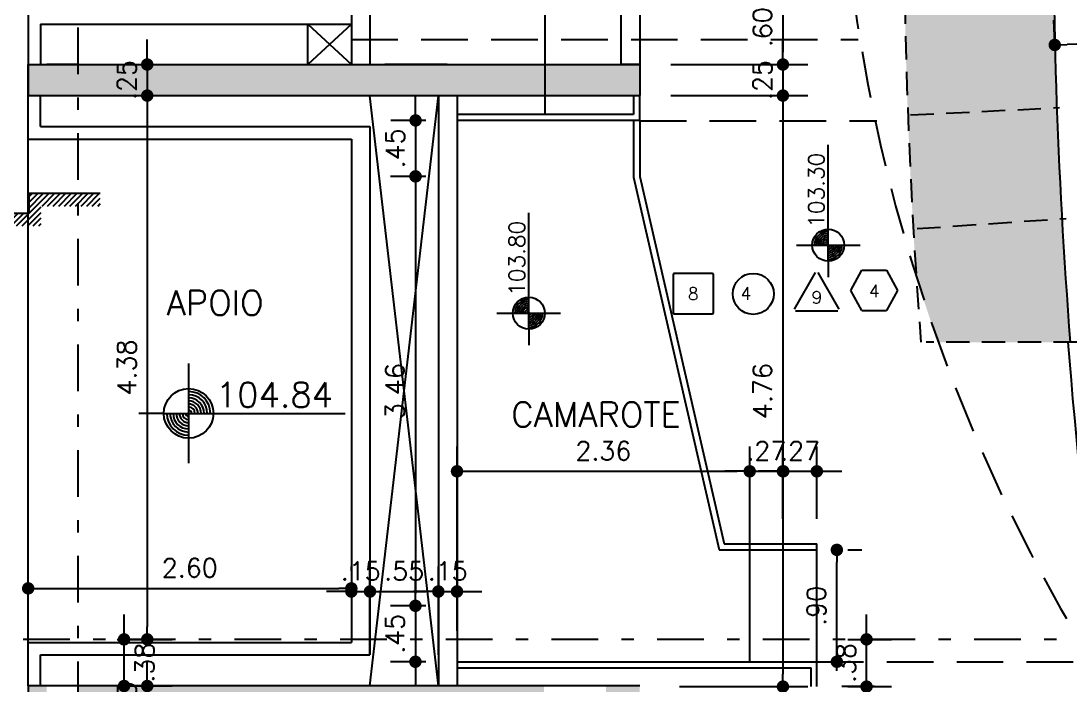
# Model space of a CAD drawing. Extents: x -14 to 107, y -33 to 53.
# Drawn here: x 13.84 to 22.29, y 21.65 to 27 of the extents above; entities that cross this region are included whole.
import ezdxf
from ezdxf.enums import TextEntityAlignment as Align

# ---------------------------------------------------------------- set-up
doc = ezdxf.new("R2010")
doc.units = 0
doc.header["$LTSCALE"] = 1.5
doc.header["$MEASUREMENT"] = 0
doc.linetypes.add('DASHDOT', pattern=[1, 0.5, -0.25, 0, -0.25])
doc.linetypes.add('HIDDEN', pattern=[0.375, 0.25, -0.125])
doc.layers.get('0').update_dxf_attribs({"linetype": 'CONTINUOUS'})
for name, color, linetype in [('A-PAREDE', 3, 'CONTINUOUS'), ('COTAS', 7, 'CONTINUOUS'), ('EIXOS', 32, 'DASHDOT'), ('N-LNHVISTA', 7, 'CONTINUOUS'), ('N-NOTACOES', 6, 'CONTINUOUS'), ('N-PROJEÇÃO', 1, 'HIDDEN'), ('N-TEXTO', 7, 'CONTINUOUS'), ('PILAR', 7, 'CONTINUOUS'), ('PILARNOVO', 4, 'CONTINUOUS'), ('PLATEIA1', 7, 'CONTINUOUS'), ('SOLID', 251, 'CONTINUOUS')]:
    doc.layers.add(name, color=color, linetype=linetype)
doc.styles.add('COTA', font='romans.shx')
doc.styles.add('REGUA-080', font='simplex', dxfattribs={"height": 0.15})
doc.styles.add('ROMANS', font='romans')
doc.dimstyles.new('DG060-1', dxfattribs={"dimscale": 0.1, "dimtxt": 1.5, "dimasz": 1, "dimexe": 2, "dimexo": 2.5, "dimgap": 0.9, "dimtad": 1, "dimzin": 4, "dimdsep": 46, "dimtxsty": 'COTA', "dimblk": 'DOT', "dimblk1": 'DOT', "dimblk2": 'DOT', "dimsah": 1, "dimcen": 0.09, "dimclrd": 1, "dimclre": 1, "dimclrt": 2, "dimadec": 0, "dimazin": 0, "dimtfac": 1, "dimtdec": 4, "dimtix": 1, "dimtmove": 2, "dimatfit": 3, "dimldrblk": 'DOT', "dimfxl": 1, "dimtvp": 2, "dimtolj": 1, "dimtzin": 0, "dimarcsym": 0})

# ---------------------------------------------------------------- blocks, each defined once
blk = doc.blocks.new('DOT')
at = {"color": 0, "linetype": 'ByBlock'}
blk.add_line((-0.5, 0), (-1, 0), dxfattribs=at)
at = {"color": 0, "linetype": 'ByBlock', "const_width": 0.5}
blk.add_lwpolyline([(-0.25, 0, 1), (0.25, 0, 1)], format="xyb", close=True, dxfattribs=at)
blk = doc.blocks.new('*D38')
at = {"color": 1, "linetype": 'ByBlock'}
for p, q in [((13.872, 28.0251), (12.8991, 28.0251)), ((13.0991, 27.9251), (13.0991, 26.625)), ((13.65, 26.525), (12.8991, 26.525))]:
    blk.add_line(p, q, dxfattribs=at)
at = {"color": 1, "linetype": 'ByBlock', "xscale": 0.1, "yscale": 0.1, "zscale": 0.1}
for p, rotation in [((13.0991, 28.0251), 90), ((13.0991, 26.525), 270)]:
    blk.add_blockref('DOT', p, dxfattribs=dict(at, rotation=rotation))
at = {"color": 2, "linetype": 'ByBlock', "insert": (12.9341, 27.275), "char_height": 0.15, "attachment_point": 5, "rotation": 90, "style": 'COTA'}
blk.add_mtext('\\A1;1.50', dxfattribs=at)
blk = doc.blocks.new('*D82')
at = {"color": 1, "linetype": 'ByBlock'}
for p, q in [((14.7863, 26.4), (15.0579, 26.4)), ((14.8579, 26.3), (14.8579, 22.1251)), ((14.7578, 22.0251), (15.0579, 22.0251))]:
    blk.add_line(p, q, dxfattribs=at)
at = {"color": 1, "linetype": 'ByBlock', "xscale": 0.1, "yscale": 0.1, "zscale": 0.1}
for p, rotation in [((14.8579, 26.4), 90), ((14.8579, 22.0251), 270)]:
    blk.add_blockref('DOT', p, dxfattribs=dict(at, rotation=rotation))
at = {"color": 2, "linetype": 'ByBlock', "insert": (14.6929, 24.2125), "char_height": 0.15, "attachment_point": 5, "rotation": 90, "style": 'COTA'}
blk.add_mtext('\\A1;4.38', dxfattribs=at)
blk = doc.blocks.new('*D83')
at = {"color": 1, "linetype": 'ByBlock'}
for p, q in [((14.8579, 21.75), (14.8579, 21.85)), ((14.7638, 21.65), (15.0579, 21.65)), ((14.8579, 21.65), (14.8579, 21.4)), ((14.7752, 21.4), (15.0579, 21.4)), ((14.8579, 21.3), (14.8579, 21.2))]:
    blk.add_line(p, q, dxfattribs=at)
at = {"color": 1, "linetype": 'ByBlock', "xscale": 0.1, "yscale": 0.1, "zscale": 0.1}
for p, rotation in [((14.8579, 21.65), 270), ((14.8579, 21.4), 90)]:
    blk.add_blockref('DOT', p, dxfattribs=dict(at, rotation=rotation))
at = {"color": 2, "linetype": 'ByBlock', "insert": (14.6929, 21.525), "char_height": 0.15, "attachment_point": 5, "rotation": 90, "style": 'COTA'}
blk.add_mtext('\\A1;.25', dxfattribs=at)
blk = doc.blocks.new('*D98')
at = {"color": 1, "linetype": 'ByBlock'}
for p, q in [((14.8579, 26.75), (14.8579, 26.85)), ((14.7504, 26.65), (15.0579, 26.65)), ((14.8579, 26.65), (14.8579, 26.4)), ((14.7863, 26.4), (15.0579, 26.4)), ((14.8579, 26.3), (14.8579, 26.2))]:
    blk.add_line(p, q, dxfattribs=at)
at = {"color": 1, "linetype": 'ByBlock', "xscale": 0.1, "yscale": 0.1, "zscale": 0.1}
for p, rotation in [((14.8579, 26.65), 270), ((14.8579, 26.4), 90)]:
    blk.add_blockref('DOT', p, dxfattribs=dict(at, rotation=rotation))
at = {"color": 2, "linetype": 'ByBlock', "insert": (14.6929, 26.525), "char_height": 0.15, "attachment_point": 5, "rotation": 90, "style": 'COTA'}
blk.add_mtext('\\A1;.25', dxfattribs=at)
blk = doc.blocks.new('*D113')
at = {"color": 1, "linetype": 'ByBlock'}
for p, q in [((19.9721, 26.75), (19.9721, 26.85)), ((19.0703, 26.65), (20.1721, 26.65)), ((19.9721, 26.65), (19.9721, 26.4)), ((19.0703, 26.4), (20.1721, 26.4)), ((19.9721, 26.3), (19.9721, 26.2))]:
    blk.add_line(p, q, dxfattribs=at)
at = {"color": 1, "linetype": 'ByBlock', "xscale": 0.1, "yscale": 0.1, "zscale": 0.1}
for p, rotation in [((19.9721, 26.65), 270), ((19.9721, 26.4), 90)]:
    blk.add_blockref('DOT', p, dxfattribs=dict(at, rotation=rotation))
at = {"color": 2, "linetype": 'ByBlock', "insert": (19.8071, 26.525), "char_height": 0.15, "attachment_point": 5, "rotation": 90, "style": 'COTA'}
blk.add_mtext('\\A1;.25', dxfattribs=at)
blk = doc.blocks.new('*D114')
at = {"color": 1, "linetype": 'ByBlock'}
for p, q in [((19.0703, 26.4), (20.1721, 26.4)), ((19.9721, 26.3), (19.9721, 21.745)), ((19.1402, 21.645), (20.1721, 21.645))]:
    blk.add_line(p, q, dxfattribs=at)
at = {"color": 1, "linetype": 'ByBlock', "xscale": 0.1, "yscale": 0.1, "zscale": 0.1}
for p, rotation in [((19.9721, 26.4), 90), ((19.9721, 21.645), 270)]:
    blk.add_blockref('DOT', p, dxfattribs=dict(at, rotation=rotation))
at = {"color": 2, "linetype": 'ByBlock', "insert": (19.8071, 24.0225), "char_height": 0.15, "attachment_point": 5, "rotation": 90, "style": 'COTA'}
blk.add_mtext('\\A1;4.76', dxfattribs=at)
blk = doc.blocks.new('*D152')
at = {"color": 1, "linetype": 'ByBlock'}
for p, q in [((16.65, 27.0916), (16.65, 27.3245)), ((18.6703, 27.0916), (18.6703, 27.3245)), ((18.5703, 27.1245), (16.75, 27.1245))]:
    blk.add_line(p, q, dxfattribs=at)
at = {"color": 1, "linetype": 'ByBlock', "xscale": 0.1, "yscale": 0.1, "zscale": 0.1, "rotation": 180}
blk.add_blockref('DOT', (16.65, 27.1245), dxfattribs=at)
at = {"color": 1, "linetype": 'ByBlock', "xscale": 0.1, "yscale": 0.1, "zscale": 0.1}
blk.add_blockref('DOT', (18.6703, 27.1245), dxfattribs=at)
at = {"color": 2, "linetype": 'ByBlock', "insert": (17.6601, 27.2895), "char_height": 0.15, "attachment_point": 5, "style": 'COTA'}
blk.add_mtext('\\A1;2.02', dxfattribs=at)
blk = doc.blocks.new('*D153')
at = {"color": 1, "linetype": 'ByBlock'}
for p, q in [((16.5, 27.2166), (16.5, 27.3245)), ((16.65, 27.0916), (16.65, 27.3245)), ((16.4, 27.1245), (16.3, 27.1245)), ((16.65, 27.1245), (16.5, 27.1245)), ((16.75, 27.1245), (16.85, 27.1245))]:
    blk.add_line(p, q, dxfattribs=at)
at = {"color": 1, "linetype": 'ByBlock', "xscale": 0.1, "yscale": 0.1, "zscale": 0.1}
blk.add_blockref('DOT', (16.5, 27.1245), dxfattribs=at)
at = {"color": 1, "linetype": 'ByBlock', "xscale": 0.1, "yscale": 0.1, "zscale": 0.1, "rotation": 180}
blk.add_blockref('DOT', (16.65, 27.1245), dxfattribs=at)
at = {"color": 2, "linetype": 'ByBlock', "insert": (16.575, 27.2895), "char_height": 0.15, "attachment_point": 5, "style": 'COTA'}
blk.add_mtext('\\A1;.15', dxfattribs=at)
blk = doc.blocks.new('*D161')
at = {"color": 1, "linetype": 'ByBlock'}
for p, q in [((67.1497, 28.2273), (67.1436, 28.4216)), ((67.05, 28.2186), (22.2591, 26.8106)), ((22.1589, 26.813), (22.1528, 27.0073))]:
    blk.add_line(p, q, dxfattribs=at)
at = {"color": 1, "linetype": 'ByBlock', "xscale": 0.1, "yscale": 0.1, "zscale": 0.1}
for p, rotation in [((67.1499, 28.2217), 1.800537901946706), ((22.1591, 26.8074), 181.8005379019467)]:
    blk.add_blockref('DOT', p, dxfattribs=dict(at, rotation=rotation))
at = {"color": 2, "linetype": 'ByBlock', "insert": (44.6493, 27.6795), "char_height": 0.15, "attachment_point": 5, "rotation": 1.80054, "style": 'COTA'}
blk.add_mtext('\\A1;45.01', dxfattribs=at)
blk = doc.blocks.new('*D168')
at = {"color": 1, "linetype": 'ByBlock'}
for p, q in [((14.6714, 22.1251), (14.6714, 22.2251)), ((14.6168, 22.0251), (14.8714, 22.0251)), ((14.6714, 21.65), (14.6714, 22.0251)), ((14.6714, 21.65), (14.6714, 22.0251)), ((14.6168, 21.65), (14.8714, 21.65)), ((14.6714, 21.55), (14.6714, 21.45))]:
    blk.add_line(p, q, dxfattribs=at)
at = {"color": 1, "linetype": 'ByBlock', "xscale": 0.1, "yscale": 0.1, "zscale": 0.1}
for p, rotation in [((14.6714, 22.0251), 270), ((14.6714, 21.65), 90)]:
    blk.add_blockref('DOT', p, dxfattribs=dict(at, rotation=rotation))
at = {"color": 2, "linetype": 'ByBlock', "insert": (14.8366, 21.8375), "char_height": 0.15, "attachment_point": 5, "rotation": 90, "style": 'COTA'}
blk.add_mtext('\\A1;.38', dxfattribs=at)
blk = doc.blocks.new('N-1901')
at = {"layer": 'N-NOTACOES', "color": 1}
for p, q in [((0, 0.004), (0, -0.004)), ((-0.002, 0), (-0.004, 0)), ((-0.002, 0), (0.012602, 0))]:
    blk.add_line(p, q, dxfattribs=at)
blk.add_circle((0, 0), 0.002, dxfattribs=at)
at = {"layer": 'N-NOTACOES', "color": 2}
for radius, start, end in [(0.00175, 0, 90), (0.0015, 0, 90), (0.00125, 0, 90), (0.001, 0, 90), (0.00075, 0, 90), (0.0005, 0, 90), (0.00025, 0, 90), (0.00175, 180, 270), (0.0015, 180, 270), (0.00125, 180, 270), (0.001, 180, 270), (0.00075, 180, 270), (0.0005, 180, 270), (0.00025, 180, 270)]:
    blk.add_arc((0, 0), radius, start, end, dxfattribs=at)
at = {"layer": 'N-NOTACOES', "color": 2, "style": 'ROMANS'}
blk.add_attdef('COTAP', text='', height=0.002, dxfattribs=at).set_placement((0.006907, 0.001496), align=Align.MIDDLE)
blk = doc.blocks.new('*D176')
at = {"color": 1, "linetype": 'ByBlock'}
for p, q in [((16.5, 22.5761), (16.5, 22.6102)), ((16.65, 22.5223), (16.65, 22.2102)), ((16.4, 22.4102), (16.3, 22.4102)), ((16.5, 22.4102), (16.65, 22.4102)), ((16.75, 22.4102), (16.85, 22.4102))]:
    blk.add_line(p, q, dxfattribs=at)
at = {"color": 1, "linetype": 'ByBlock', "xscale": 0.1, "yscale": 0.1, "zscale": 0.1}
blk.add_blockref('DOT', (16.5, 22.4102), dxfattribs=at)
at = {"color": 1, "linetype": 'ByBlock', "xscale": 0.1, "yscale": 0.1, "zscale": 0.1, "rotation": 180}
blk.add_blockref('DOT', (16.65, 22.4102), dxfattribs=at)
at = {"color": 2, "linetype": 'ByBlock', "insert": (16.575, 22.5752), "char_height": 0.15, "attachment_point": 5, "style": 'COTA'}
blk.add_mtext('\\A1;.15', dxfattribs=at)
blk = doc.blocks.new('*D180')
at = {"color": 1, "linetype": 'ByBlock'}
for p, q in [((16.65, 21.9), (16.65, 22.6102)), ((17.2, 21.9), (17.2, 22.6102)), ((16.75, 22.4102), (17.1, 22.4102))]:
    blk.add_line(p, q, dxfattribs=at)
at = {"color": 1, "linetype": 'ByBlock', "xscale": 0.1, "yscale": 0.1, "zscale": 0.1, "rotation": 180}
blk.add_blockref('DOT', (16.65, 22.4102), dxfattribs=at)
at = {"color": 1, "linetype": 'ByBlock', "xscale": 0.1, "yscale": 0.1, "zscale": 0.1}
blk.add_blockref('DOT', (17.2, 22.4102), dxfattribs=at)
at = {"color": 2, "linetype": 'ByBlock', "insert": (16.925, 22.5752), "char_height": 0.15, "attachment_point": 5, "style": 'COTA'}
blk.add_mtext('\\A1;.55', dxfattribs=at)
blk = doc.blocks.new('*D181')
at = {"color": 1, "linetype": 'ByBlock'}
for p, q in [((17.1, 22.4102), (17, 22.4102)), ((17.2, 22.4102), (17.35, 22.4102)), ((17.45, 22.4102), (17.55, 22.4102)), ((17.2, 22.3602), (17.2, 22.2102)), ((17.35, 22.3602), (17.35, 22.2102))]:
    blk.add_line(p, q, dxfattribs=at)
at = {"color": 1, "linetype": 'ByBlock', "xscale": 0.1, "yscale": 0.1, "zscale": 0.1}
blk.add_blockref('DOT', (17.2, 22.4102), dxfattribs=at)
at = {"color": 1, "linetype": 'ByBlock', "xscale": 0.1, "yscale": 0.1, "zscale": 0.1, "rotation": 180}
blk.add_blockref('DOT', (17.35, 22.4102), dxfattribs=at)
at = {"color": 2, "linetype": 'ByBlock', "insert": (17.275, 22.5752), "char_height": 0.15, "attachment_point": 5, "style": 'COTA'}
blk.add_mtext('\\A1;.15', dxfattribs=at)
blk = doc.blocks.new('*D189')
at = {"color": 1, "linetype": 'ByBlock'}
for p, q in [((20.71, 21.645), (20.4447, 21.645)), ((20.6447, 19.825), (20.6447, 21.545)), ((20.71, 19.725), (20.4447, 19.725))]:
    blk.add_line(p, q, dxfattribs=at)
at = {"color": 1, "linetype": 'ByBlock', "xscale": 0.1, "yscale": 0.1, "zscale": 0.1}
for p, rotation in [((20.6447, 21.645), 90), ((20.6447, 19.725), 270)]:
    blk.add_blockref('DOT', p, dxfattribs=dict(at, rotation=rotation))
at = {"color": 2, "linetype": 'ByBlock', "insert": (20.4797, 20.685), "char_height": 0.15, "attachment_point": 5, "rotation": 90, "style": 'COTA'}
blk.add_mtext('\\A1;1.92', dxfattribs=at)
blk = doc.blocks.new('*D192')
at = {"color": 1, "linetype": 'ByBlock'}
for p, q in [((20.6447, 22.1251), (20.6447, 22.2251)), ((20.495, 22.0251), (20.8447, 22.0251)), ((20.6447, 21.645), (20.6447, 22.0251)), ((20.495, 21.645), (20.8447, 21.645)), ((20.6447, 21.545), (20.6447, 21.445))]:
    blk.add_line(p, q, dxfattribs=at)
at = {"color": 1, "linetype": 'ByBlock', "xscale": 0.1, "yscale": 0.1, "zscale": 0.1}
for p, rotation in [((20.6447, 22.0251), 270), ((20.6447, 21.645), 90)]:
    blk.add_blockref('DOT', p, dxfattribs=dict(at, rotation=rotation))
at = {"color": 2, "linetype": 'ByBlock', "insert": (20.4797, 21.835), "char_height": 0.15, "attachment_point": 5, "rotation": 90, "style": 'COTA'}
blk.add_mtext('\\A1;.38', dxfattribs=at)
blk = doc.blocks.new('*D196')
at = {"color": 1, "linetype": 'ByBlock'}
for p, q in [((19.9721, 27.15), (19.9721, 26.75)), ((19.0703, 26.65), (20.1721, 26.65))]:
    blk.add_line(p, q, dxfattribs=at)
at = {"color": 1, "linetype": 'ByBlock', "xscale": 0.1, "yscale": 0.1, "zscale": 0.1}
for p, rotation in [((19.9721, 27.25), 90), ((19.9721, 26.65), 270)]:
    blk.add_blockref('DOT', p, dxfattribs=dict(at, rotation=rotation))
at = {"color": 2, "linetype": 'ByBlock', "insert": (19.8071, 26.95), "char_height": 0.15, "attachment_point": 5, "rotation": 90, "style": 'COTA'}
blk.add_mtext('\\A1;.60', dxfattribs=at)
blk = doc.blocks.new('N-1804')
at = {"layer": 'N-NOTACOES', "color": 1}
for p, q in [((-0.00376, -0.00002), (-0.00201, 0.00323)), ((-0.00201, 0.00323), (0.00199, 0.00323)), ((0.00199, 0.00323), (0.00374, -0.00002)), ((-0.00201, -0.00327), (-0.00376, -0.00002)), ((0.00374, -0.00002), (0.00199, -0.00327)), ((-0.00201, -0.00327), (0.00199, -0.00327))]:
    blk.add_line(p, q, dxfattribs=at)
at = {"layer": 'N-NOTACOES', "color": 2, "style": 'ROMANS'}
blk.add_attdef('TETO', text='', height=0.002, dxfattribs=at).set_placement((-0.00001, -0.00111), align=Align.CENTER)
blk = doc.blocks.new('N-1803')
at = {"layer": 'N-NOTACOES', "color": 1}
for p, q in [((-0.0032, 0.00312), (-0.0032, -0.00298)), ((0.0031, 0.00332), (-0.003, 0.00332)), ((0.0033, -0.00298), (0.0033, 0.00312)), ((-0.003, -0.00318), (0.0031, -0.00318))]:
    blk.add_line(p, q, dxfattribs=at)
for centre, start, end in [((-0.003, 0.00312), 90, 180), ((0.0031, 0.00312), 0, 90), ((-0.003, -0.00298), 180, 270), ((0.0031, -0.00298), 270, 0)]:
    blk.add_arc(centre, 0.0002, start, end, dxfattribs=at)
at = {"layer": 'N-NOTACOES', "color": 2, "style": 'ROMANS'}
blk.add_attdef('PISO', text='', height=0.002, dxfattribs=at).set_placement((0.00005, 0.00007), align=Align.MIDDLE)
blk = doc.blocks.new('N-1801')
at = {"layer": 'N-NOTACOES', "color": 1}
for p, q in [((-0.00357, -0.00191), (-0.00017, 0.00399)), ((0.00018, 0.00399), (0.00358, -0.00191)), ((-0.0034, -0.00221), (0.00341, -0.00221))]:
    blk.add_line(p, q, dxfattribs=at)
at = {"layer": 'N-NOTACOES', "color": 2, "style": 'ROMANS'}
blk.add_attdef('PAREDE', text='', height=0.002, dxfattribs=at).set_placement((0.00004, -0.00003), align=Align.MIDDLE)
blk = doc.blocks.new('N-1805')
at = {"layer": 'N-NOTACOES', "color": 1}
blk.add_circle((0, 0), 0.0033, dxfattribs=at)
at = {"layer": 'N-NOTACOES', "color": 2, "style": 'ROMANS'}
blk.add_attdef('RO', (-0.00206, -0.00094), '', height=0.002, dxfattribs=at)
blk = doc.blocks.new('*D210')
at = {"color": 1, "linetype": 'ByBlock'}
for p, q in [((20.495, 22.745), (20.606, 22.745)), ((20.406, 21.945), (20.406, 22.645)), ((20.495, 21.845), (20.606, 21.845))]:
    blk.add_line(p, q, dxfattribs=at)
at = {"color": 1, "linetype": 'ByBlock', "xscale": 0.1, "yscale": 0.1, "zscale": 0.1}
for p, rotation in [((20.406, 22.745), 90), ((20.406, 21.845), 270)]:
    blk.add_blockref('DOT', p, dxfattribs=dict(at, rotation=rotation))
at = {"color": 2, "linetype": 'ByBlock', "insert": (20.241, 22.295), "char_height": 0.15, "attachment_point": 5, "rotation": 90, "style": 'COTA'}
blk.add_mtext('\\A1;.90', dxfattribs=at)
blk = doc.blocks.new('*D211')
at = {"color": 1, "linetype": 'ByBlock'}
for p, q in [((17.0168, 26.3), (17.0168, 26.4)), ((17.1, 26.2), (16.8168, 26.2)), ((17.0168, 26.2), (17.0168, 25.75)), ((17.1, 25.75), (16.8168, 25.75)), ((17.0168, 25.65), (17.0168, 25.55))]:
    blk.add_line(p, q, dxfattribs=at)
at = {"color": 1, "linetype": 'ByBlock', "xscale": 0.1, "yscale": 0.1, "zscale": 0.1}
for p, rotation in [((17.0168, 26.2), 270), ((17.0168, 25.75), 90)]:
    blk.add_blockref('DOT', p, dxfattribs=dict(at, rotation=rotation))
at = {"color": 2, "linetype": 'ByBlock', "insert": (16.8518, 25.975), "char_height": 0.15, "attachment_point": 5, "rotation": 90, "style": 'COTA'}
blk.add_mtext('\\A1;.45', dxfattribs=at)
blk = doc.blocks.new('*D212')
at = {"color": 1, "linetype": 'ByBlock'}
for p, q in [((17.0856, 25.75), (16.8159, 25.75)), ((17.0159, 25.65), (17.0159, 22.395)), ((17.0856, 22.295), (16.8159, 22.295))]:
    blk.add_line(p, q, dxfattribs=at)
at = {"color": 1, "linetype": 'ByBlock', "xscale": 0.1, "yscale": 0.1, "zscale": 0.1}
for p, rotation in [((17.0159, 25.75), 90), ((17.0159, 22.295), 270)]:
    blk.add_blockref('DOT', p, dxfattribs=dict(at, rotation=rotation))
at = {"color": 2, "linetype": 'ByBlock', "insert": (16.8509, 24.0225), "char_height": 0.15, "attachment_point": 5, "rotation": 90, "style": 'COTA'}
blk.add_mtext('\\A1;3.46', dxfattribs=at)
blk = doc.blocks.new('*D213')
at = {"color": 1, "linetype": 'ByBlock'}
for p, q in [((17.0155, 22.395), (17.0155, 22.495)), ((17.1, 22.295), (16.8155, 22.295)), ((17.0155, 22.295), (17.0155, 21.845)), ((17.1, 21.845), (16.8155, 21.845)), ((17.0155, 21.745), (17.0155, 21.645))]:
    blk.add_line(p, q, dxfattribs=at)
at = {"color": 1, "linetype": 'ByBlock', "xscale": 0.1, "yscale": 0.1, "zscale": 0.1}
for p, rotation in [((17.0155, 22.295), 270), ((17.0155, 21.845), 90)]:
    blk.add_blockref('DOT', p, dxfattribs=dict(at, rotation=rotation))
at = {"color": 2, "linetype": 'ByBlock', "insert": (16.8505, 22.07), "char_height": 0.15, "attachment_point": 5, "rotation": 90, "style": 'COTA'}
blk.add_mtext('\\A1;.45', dxfattribs=at)
blk = doc.blocks.new('*D266')
at = {"color": 1, "linetype": 'ByBlock'}
for p, q in [((17.35, 22.095), (17.35, 23.5773)), ((19.705, 22.545), (19.705, 23.5773)), ((17.45, 23.3773), (19.605, 23.3773))]:
    blk.add_line(p, q, dxfattribs=at)
at = {"color": 1, "linetype": 'ByBlock', "xscale": 0.1, "yscale": 0.1, "zscale": 0.1, "rotation": 180}
blk.add_blockref('DOT', (17.35, 23.3773), dxfattribs=at)
at = {"color": 1, "linetype": 'ByBlock', "xscale": 0.1, "yscale": 0.1, "zscale": 0.1}
blk.add_blockref('DOT', (19.705, 23.3773), dxfattribs=at)
at = {"color": 2, "linetype": 'ByBlock', "insert": (18.5275, 23.5423), "char_height": 0.15, "attachment_point": 5, "style": 'COTA'}
blk.add_mtext('\\A1;2.36', dxfattribs=at)
blk = doc.blocks.new('*D267')
at = {"color": 1, "linetype": 'ByBlock'}
for p, q in [((19.705, 22.795), (19.705, 23.5773)), ((19.9721, 22.995), (19.9721, 23.5773)), ((19.605, 23.3773), (19.505, 23.3773)), ((19.705, 23.3773), (19.9721, 23.3773)), ((20.0721, 23.3773), (20.1721, 23.3773))]:
    blk.add_line(p, q, dxfattribs=at)
at = {"color": 1, "linetype": 'ByBlock', "xscale": 0.1, "yscale": 0.1, "zscale": 0.1}
blk.add_blockref('DOT', (19.705, 23.3773), dxfattribs=at)
at = {"color": 1, "linetype": 'ByBlock', "xscale": 0.1, "yscale": 0.1, "zscale": 0.1, "rotation": 180}
blk.add_blockref('DOT', (19.9721, 23.3773), dxfattribs=at)
at = {"color": 2, "linetype": 'ByBlock', "insert": (19.8385, 23.5423), "char_height": 0.15, "attachment_point": 5, "style": 'COTA'}
blk.add_mtext('\\A1;.27', dxfattribs=at)
blk = doc.blocks.new('*D268')
at = {"color": 1, "linetype": 'ByBlock'}
for p, q in [((19.975, 22.995), (19.975, 23.5773)), ((20.245, 22.995), (20.245, 23.5773)), ((19.875, 23.3773), (19.775, 23.3773)), ((19.975, 23.3773), (20.245, 23.3773)), ((20.345, 23.3773), (20.445, 23.3773))]:
    blk.add_line(p, q, dxfattribs=at)
at = {"color": 1, "linetype": 'ByBlock', "xscale": 0.1, "yscale": 0.1, "zscale": 0.1}
blk.add_blockref('DOT', (19.975, 23.3773), dxfattribs=at)
at = {"color": 1, "linetype": 'ByBlock', "xscale": 0.1, "yscale": 0.1, "zscale": 0.1, "rotation": 180}
blk.add_blockref('DOT', (20.245, 23.3773), dxfattribs=at)
at = {"color": 2, "linetype": 'ByBlock', "insert": (20.11, 23.5423), "char_height": 0.15, "attachment_point": 5, "style": 'COTA'}
blk.add_mtext('\\A1;.27', dxfattribs=at)
blk = doc.blocks.new('*D382')
at = {"color": 1, "linetype": 'ByBlock'}
for p, q in [((14, 22.4352), (16.4, 22.4352)), ((16.5, 22.2716), (16.5, 22.2352))]:
    blk.add_line(p, q, dxfattribs=at)
at = {"color": 1, "linetype": 'ByBlock', "xscale": 0.1, "yscale": 0.1, "zscale": 0.1, "rotation": 180}
blk.add_blockref('DOT', (13.9, 22.4352), dxfattribs=at)
at = {"color": 1, "linetype": 'ByBlock', "xscale": 0.1, "yscale": 0.1, "zscale": 0.1}
blk.add_blockref('DOT', (16.5, 22.4352), dxfattribs=at)
at = {"color": 2, "linetype": 'ByBlock', "insert": (15.2, 22.6002), "char_height": 0.15, "attachment_point": 5, "style": 'COTA'}
blk.add_mtext('\\A1;2.60', dxfattribs=at)

msp = doc.modelspace()

# ---------------------------------------------------------------- hatches: boundary and pattern name
at = {"layer": 'N-NOTACOES', "linetype": 'ByBlock'}
h = msp.add_hatch(dxfattribs=at)
h.set_pattern_fill('ANSI31', color=1, scale=0.01, style=0)
h.set_pattern_definition([(45, (0, 5.258442), (-0.02245064, 0.02245064), [])])
h.paths.add_polyline_path([(14.3, 25.6113), (13.9054, 25.6113), (13.9054, 25.4513), (13.9054, 25.3513), (14.0054, 25.3513), (14.0054, 25.5113), (14.3, 25.5113)])
h.paths.add_polyline_path([(13.9, 25.4513), (13.4578, 25.4513), (13.4578, 25.3513), (13.9, 25.3513)])
h.paths.add_polyline_path([(14.4804, 25.6113), (14.3, 25.6113), (14.3, 25.5113), (14.4804, 25.5113)])
at = {"layer": 'PILAR', "linetype": 'ByBlock'}
h = msp.add_hatch(color=256, dxfattribs=at)
h.paths.add_polyline_path([(14.3, 26.6219), (14.3, 26.65), (14.05, 26.65), (14.05, 26.525), (14.3, 26.525)])
h.paths.add_polyline_path([(14.3, 26.525), (14.05, 26.525), (14.05, 26.4), (14.3, 26.4)])
h = msp.add_hatch(color=256, dxfattribs=at)
h.paths.add_polyline_path([(17.27, 26.65), (16.77, 26.65), (16.77, 26.525), (17.27, 26.525)])
h.paths.add_polyline_path([(17.27, 26.525), (16.77, 26.525), (16.77, 26.4), (17.27, 26.4)])
at = {"layer": 'SOLID', "linetype": 'ByBlock'}
h = msp.add_hatch(color=254, dxfattribs=at)
h.paths.add_polyline_path([(21.0447, 24.9408, 0.010079), (21.2217, 24.4155), (22.2834, 24.4155, -0.019538), (22.145, 28), (20.9449, 28, 0.016563)])
h.paths.add_polyline_path([(21.435, 28.3134, -0.414214), (21.563, 28.1854, -0.23851), (21.5109, 28.0823), (22.1451, 28.0879, -0.004967), (22.1564, 29), (20.9562, 29, 0.000033), (20.956, 28.9939), (21.435, 28.9887)])
h.paths.add_polyline_path([(20.945, 28.0773), (21.361, 28.0809, -0.243183), (21.307, 28.1854, -0.414214), (21.435, 28.3134), (21.435, 28.9887), (20.956, 28.9939, 0.004959)])
h.paths.add_polyline_path([(21.4353, 28.2876), (21.4353, 28.9672), (21.2433, 28.9672), (21.2433, 28.2876)], flags=25)
h.paths.add_polyline_path([(21.8687, 30.3505), (21.9755, 31.947), (21.7759, 31.9603), (21.6692, 30.3639)], flags=9)
h.paths.add_polyline_path([(21.6292, 30.3133), (21.7449, 32.0427), (21.2888, 32.0732), (21.1731, 30.3438)], flags=9)
h = msp.add_hatch(color=256, dxfattribs=at)
h.paths.add_polyline_path([(14.3, 26.6219), (14.3, 26.65), (13.9, 26.65), (13.9, 26.4), (14.3, 26.4)])
h.paths.add_polyline_path([(18.8203, 26.65), (14.3, 26.65), (14.3, 26.4), (18.558, 26.4), (18.558, 26.467), (18.8201, 26.467)])
h.paths.add_polyline_path([(18.8201, 26.467), (18.558, 26.467), (18.558, 26.4), (18.82, 26.4)])
h.paths.add_polyline_path([(14.3939, 26.3304), (14.3939, 26.7196), (14.6189, 26.7196), (14.6189, 26.3304)], flags=9)
h = msp.add_hatch(color=256, dxfattribs=at)
h.paths.add_polyline_path([(18.82, 21.65), (18.55, 21.65), (18.55, 21.4), (18.67, 21.4), (18.82, 21.4)])
h.paths.add_polyline_path([(18.05, 21.4), (18.05, 21.65), (14.3, 21.65), (14.3, 21.545), (14.3, 21.4)])
h.paths.add_polyline_path([(14.05, 21.65), (13.9, 21.65), (13.9, 21.545), (13.9, 21.4), (14.05, 21.4)])
h.paths.add_polyline_path([(14.3939, 21.3304), (14.3939, 21.7196), (14.6189, 21.7196), (14.6189, 21.3304)], flags=9)

# ---------------------------------------------------------------- linework, layer by layer
at = {"layer": 'A-PAREDE'}
for p, q in [((16.5, 31.4), (16.5, 26.65)), ((16.65, 31.4), (16.65, 26.65)), ((13.9, 27.075), (13.9, 26.4)), ((14, 26.975), (16.5, 26.975)), ((14, 26.975), (14, 26.65)), ((13.9, 26.65), (18.8203, 26.65)), ((13.9, 26.05), (13.9, 26.65)), ((18.8203, 26.65), (18.82, 26.4)), ((13.9, 26.4), (18.8203, 26.4)), ((14, 26.15), (14, 26.4)), ((17.2, 26.3972), (17.2, 21.65)), ((17.35, 26.4), (17.35, 21.65)), ((18.77, 26.3972), (18.77, 26.2472)), ((18.8172, 26.3972), (18.8172, 26.2)), ((18.77, 26.2472), (17.35, 26.2472)), ((18.62, 26.2472), (17.35, 26.2472)), ((18.82, 26.2), (17.35, 26.2)), ((14, 26.15), (16.65, 26.15)), ((16.65, 26.15), (16.65, 21.9)), ((13.9, 26.05), (16.5, 26.05)), ((16.5, 26.05), (16.5, 22)), ((13.9, 22), (16.5, 22)), ((13.9, 21.65), (13.9, 22)), ((14, 21.9), (16.65, 21.9)), ((14, 21.65), (14, 21.9)), ((17.35, 21.845), (20.245, 21.845)), ((17.35, 21.795), (20.2, 21.795)), ((20.2, 21.645), (20.2, 21.795)), ((20.245, 21.645), (20.245, 21.845)), ((18.82, 21.65), (13.9, 21.65)), ((13.9, 21.65), (13.9, 21.4))]:
    msp.add_line(p, q, dxfattribs=at)
at = {"layer": 'A-PAREDE', "linetype": 'ByBlock'}
msp.add_line((13.9, 26.65), (13.9, 26.4), dxfattribs=at)
at = {"layer": 'EIXOS', "ltscale": 0.5}
for p, q in [((14.3, 48.1976), (14.3, -4.8398)), ((78.8353, 22.0251), (-5.9475, 22.0251))]:
    msp.add_line(p, q, dxfattribs=at)
at = {"layer": 'N-LNHVISTA'}
for p, q in [((18.06, 26.2472), (18.06, 31.8028)), ((16.15, 26.65), (16.15, 26.975)), ((13.9, 21.65), (13.9, 26.4)), ((18.77, 26.2), (18.77, 25.7447)), ((18.82, 26.2), (18.82, 25.75)), ((18.77, 25.7447), (19.4596, 22.745)), ((18.82, 25.75), (19.5, 22.795)), ((19.4596, 22.745), (20.245, 22.745)), ((19.5, 22.795), (20.245, 22.795)), ((19.705, 21.845), (19.705, 22.745)), ((19.975, 21.845), (19.975, 22.745)), ((20.245, 21.845), (20.245, 22.795)), ((14, 21.65), (14, 21.9))]:
    msp.add_line(p, q, dxfattribs=at)
at = {"layer": 'N-NOTACOES', "color": 1}
for p, q in [((20.3364, 25.0684), (20.3364, 26.0029)), ((17.9277, 24.5211), (17.9277, 25.4556)), ((20.0804, 25.1964), (20.5924, 25.1964)), ((20.3364, 25.0684), (20.3364, 24.9404)), ((17.6717, 24.6491), (18.1837, 24.6491)), ((17.9277, 24.5211), (17.9277, 24.3931))]:
    msp.add_line(p, q, dxfattribs=at)
at = {"layer": 'N-NOTACOES', "color": 4, "linetype": 'ByBlock'}
msp.add_lwpolyline([(14.4804, 25.6113), (13.9054, 25.6113), (13.9054, 25.4513), (13.4578, 25.4513)], dxfattribs=at)
at = {"layer": 'N-NOTACOES', "color": 1}
for centre in [(20.3364, 25.1964), (17.9277, 24.6491)]:
    msp.add_circle(centre, 0.128, dxfattribs=at)
at = {"layer": 'N-NOTACOES', "color": 2}
for centre, radius, start, end in [((20.3364, 25.1964), 0.112, 90, 180), ((20.3364, 25.1964), 0.096, 90, 180), ((20.3364, 25.1964), 0.08, 90, 180), ((20.3364, 25.1964), 0.064, 90, 180), ((20.3364, 25.1964), 0.048, 90, 180), ((20.3364, 25.1964), 0.032, 90, 180), ((20.3364, 25.1964), 0.016, 90, 180), ((20.3364, 25.1964), 0.064, 270, 0), ((20.3364, 25.1964), 0.096, 270, 0), ((20.3364, 25.1964), 0.112, 270, 0), ((20.3364, 25.1964), 0.08, 270, 0), ((20.3364, 25.1964), 0.048, 270, 0), ((20.3364, 25.1964), 0.032, 270, 0), ((20.3364, 25.1964), 0.016, 270, 0), ((17.9277, 24.6491), 0.112, 90, 180), ((17.9277, 24.6491), 0.096, 90, 180), ((17.9277, 24.6491), 0.08, 90, 180), ((17.9277, 24.6491), 0.064, 90, 180), ((17.9277, 24.6491), 0.048, 90, 180), ((17.9277, 24.6491), 0.032, 90, 180), ((17.9277, 24.6491), 0.016, 90, 180), ((17.9277, 24.6491), 0.064, 270, 0), ((17.9277, 24.6491), 0.096, 270, 0), ((17.9277, 24.6491), 0.112, 270, 0), ((17.9277, 24.6491), 0.08, 270, 0), ((17.9277, 24.6491), 0.048, 270, 0), ((17.9277, 24.6491), 0.032, 270, 0), ((17.9277, 24.6491), 0.016, 270, 0)]:
    msp.add_arc(centre, radius, start, end, dxfattribs=at)
at = {"layer": 'N-PROJEÇÃO'}
for p, q in [((16.5, 26.85), (20.5781, 26.85)), ((18.82, 26.1972), (20.7281, 26.1972)), ((20.245, 21.845), (22.4644, 21.845))]:
    msp.add_line(p, q, dxfattribs=at)
at = {"layer": 'N-PROJEÇÃO', "ltscale": 0.5}
for p, q in [((20.9992, 26.2446), (22.1978, 26.3028)), ((21.0527, 25.3294), (22.2499, 25.4114)), ((22.3361, 24.4155), (21.1244, 24.4155))]:
    msp.add_line(p, q, dxfattribs=at)
at = {"layer": 'N-PROJEÇÃO'}
msp.add_lwpolyline([(20.4115, 28.9921, 0.14721), (22.7363, 21.4152), (23.4751, 20.3119), (24.2911, 19.6234), (24.8715, 20.3113), (25.6875, 19.6228), (26.2678, 20.3107), (27.0839, 19.6222), (27.6642, 20.3101), (28.4803, 19.6216), (29.0606, 20.3095), (29.8766, 19.621), (30.457, 20.3089), (31.273, 19.6204), (31.8534, 20.3083), (32.6694, 19.6198), (33.2498, 20.3077), (34.0658, 19.6192), (34.6462, 20.3071), (35.4622, 19.6186)], format="xyb", dxfattribs=at)
at = {"layer": 'N-PROJEÇÃO', "ltscale": 0.5}
msp.add_arc((67.1578, 27.9774), 46.2129, 174.23425, 184.4206, dxfattribs=at)
at = {"layer": 'N-TEXTO', "color": 1, "linetype": 'ByBlock'}
for p, q in [((16.15, 26.975), (16.5, 26.65)), ((16.5, 26.975), (16.15, 26.65)), ((16.65, 21.65), (17.2, 26.3972)), ((17.2, 21.65), (16.65, 26.3972))]:
    msp.add_line(p, q, dxfattribs=at)
at = {"layer": 'PILAR'}
for points in [[(14.3, 26.65), (14.05, 26.65)], [(17.27, 26.65), (17.27, 26.65), (16.77, 26.65)]]:
    msp.add_lwpolyline(points, dxfattribs=at)
at = {"layer": 'PILARNOVO'}
msp.add_lwpolyline([(18.67, 27.25), (18.82, 27.25), (18.82, 26.65), (18.67, 26.65)], close=True, dxfattribs=at)
at = {"layer": 'PLATEIA1'}
for centre, radius, start, end in [((68.0619, 27.9774), 45.9169, 174.19695, 184.44916), ((68.0644, 27.9774), 45.9373, 184.44717, 190.52668)]:
    msp.add_arc(centre, radius, start, end, dxfattribs=at)

# ---------------------------------------------------------------- block references
at = {"layer": 'N-NOTACOES'}
for name, p, xscale, yscale, zscale, values in [('N-1803', (19.2479, 24.8026), 50, 50, 50, {'PISO': '8'}), ('N-1805', (19.7333, 24.8049), 50, 50, 50, {'RO': '4'}), ('N-1801', (20.2427, 24.7782), 50, 50, 50, {'PAREDE': '9'}), ('N-1804', (20.7069, 24.8337), 50, 50, 50, {'TETO': '4'}), ('N-1901', (15.1908, 23.8434), 100, 100, 100, {'COTAP': '104.84'})]:
    msp.add_blockref(name, p, dxfattribs=dict(at, xscale=xscale, yscale=yscale, zscale=zscale)).add_auto_attribs(values)

# ---------------------------------------------------------------- texts
at = {"layer": 'N-NOTACOES', "color": 2, "style": 'ROMANS'}
for tag, p in [('103.30', (20.2406, 25.6384)), ('103.80', (17.8319, 25.0911))]:
    msp.add_attdef(tag, text='0,00', height=0.128, rotation=90, dxfattribs=at).set_placement(p, align=Align.MIDDLE)
at = {"layer": 'N-TEXTO', "color": 3, "style": 'REGUA-080'}
for s, p in [('APOIO', (15.0137, 24.6323)), ('CAMAROTE', (17.7871, 23.7341))]:
    msp.add_text(s, height=0.2, dxfattribs=at).set_placement(p)

# ---------------------------------------------------------------- dimensions: what is measured, and where the dimension line sits
at = {"layer": 'COTAS'}
dim = msp.add_aligned_dim(p1=(67.1576, 27.9775), p2=(22.1668, 26.5631), distance=-0.2444, dimstyle='DG060-1', dxfattribs=at)
dim.commit()
dim.dimension.update_dxf_attribs({"geometry": '*D161', "text_midpoint": (44.6493, 27.6795)})
for base, p1, p2, picture, middle in [((13.0991, 26.525), (14.122, 28.0251), (13.9, 26.525), '*D38', (12.9341, 27.275)), ((14.8579, 26.4), (14.5004, 26.65), (14.5363, 26.4), '*D98', (14.6929, 26.525)), ((19.9721, 26.4), (18.8203, 26.65), (18.8203, 26.4), '*D113', (19.8071, 26.525)), ((14.8579, 22.0251), (14.5363, 26.4), (14.5078, 22.0251), '*D82', (14.6929, 24.2125)), ((19.97209, 21.645), (18.82029, 26.39999), (18.89023, 21.645), '*D114', (19.80709, 24.0225)), ((20.6447, 22.0251), (20.245, 21.645), (20.245, 22.0251), '*D192', (20.4797, 21.835)), ((14.8579, 21.4), (14.5138, 21.65), (14.5252, 21.4), '*D83', (14.6929, 21.525)), ((20.6447, 21.645), (20.96, 19.725), (20.96, 21.645), '*D189', (20.4797, 20.685))]:
    dim = msp.add_linear_dim(base=base, p1=p1, p2=p2, angle=90, dimstyle='DG060-1', dxfattribs=at)
    dim.commit()
    dim.dimension.update_dxf_attribs({"geometry": picture, "text_midpoint": middle})
for base, p1, p2, picture, middle in [((16.5, 27.1245), (16.65, 26.8416), (16.5, 26.9666), '*D153', (16.575, 27.2895)), ((16.65, 27.1245), (18.6703, 26.8416), (16.65, 26.8416), '*D152', (17.6601, 27.2895)), ((17.2, 22.4102), (16.65, 21.65), (17.2, 21.65), '*D180', (16.925, 22.5752)), ((17.35, 22.4102), (17.2, 22.6102), (17.35, 22.6102), '*D181', (17.275, 22.5752))]:
    dim = msp.add_linear_dim(base=base, p1=p1, p2=p2, dimstyle='DG060-1', dxfattribs=at)
    dim.commit()
    dim.dimension.update_dxf_attribs({"geometry": picture, "text_midpoint": middle})
dim = msp.add_linear_dim(base=(19.9721, 26.65), p1=(18.8203, 27.25), p2=(18.8203, 26.65), angle=90, dimstyle='DG060-1', override={"dimse1": 1}, dxfattribs=at)
dim.commit()
dim.dimension.update_dxf_attribs({"geometry": '*D196', "text_midpoint": (19.8071, 26.95)})
at = {"layer": 'COTAS', "linetype": 'ByBlock'}
dim = msp.add_linear_dim(base=(16.65, 22.4102), p1=(16.5, 22.3261), p2=(16.65, 22.7723), dimstyle='DG060-1', dxfattribs=at)
dim.commit()
dim.dimension.update_dxf_attribs({"geometry": '*D176', "text_midpoint": (16.575, 22.5752)})
at = {"layer": 'COTAS'}
dim = msp.add_linear_dim(base=(14.6714, 22.0251), p1=(14.3668, 21.65), p2=(14.3668, 22.0251), angle=90, dimstyle='DG060-1', dxfattribs=at)
dim.commit()
dim.dimension.update_dxf_attribs({"geometry": '*D168', "text_midpoint": (14.8366, 21.8375), "dimtype": 160})
at = {"layer": 'EIXOS'}
dim = msp.add_linear_dim(base=(16.5, 22.4352), p1=(13.9, 22.5216), p2=(16.5, 22.5216), dimstyle='DG060-1', override={"dimse1": 1}, dxfattribs=at)
dim.commit()
dim.dimension.update_dxf_attribs({"geometry": '*D382', "text_midpoint": (15.2, 22.6002)})
at = {"layer": 'N-LNHVISTA'}
for base, p1, p2, picture, middle in [((17.0168, 25.75), (17.35, 26.2), (17.35, 25.75), '*D211', (16.8518, 25.975)), ((17.0159151721, 22.295), (17.3356095363, 25.75), (17.3356095363, 22.295), '*D212', (16.8509151721, 24.0225)), ((20.406, 22.745), (20.245, 21.845), (20.245, 22.745), '*D210', (20.241, 22.295)), ((17.0155, 21.845), (17.35, 22.295), (17.35, 21.845), '*D213', (16.8505, 22.07))]:
    dim = msp.add_linear_dim(base=base, p1=p1, p2=p2, angle=90, dimstyle='DG060-1', dxfattribs=at)
    dim.commit()
    dim.dimension.update_dxf_attribs({"geometry": picture, "text_midpoint": middle})
at = {"layer": 'SOLID'}
for base, p1, p2, picture, middle in [((19.705, 23.3773178394), (17.35, 21.845), (19.705, 22.295), '*D266', (18.5275, 23.5423178394)), ((19.9721, 23.3773), (19.705, 22.545), (19.9721, 22.745), '*D267', (19.8385, 23.5423)), ((20.245, 23.3773), (19.975, 22.745), (20.245, 22.745), '*D268', (20.11, 23.5423))]:
    dim = msp.add_linear_dim(base=base, p1=p1, p2=p2, dimstyle='DG060-1', dxfattribs=at)
    dim.commit()
    dim.dimension.update_dxf_attribs({"geometry": picture, "text_midpoint": middle})

doc.saveas('drawing.dxf')
